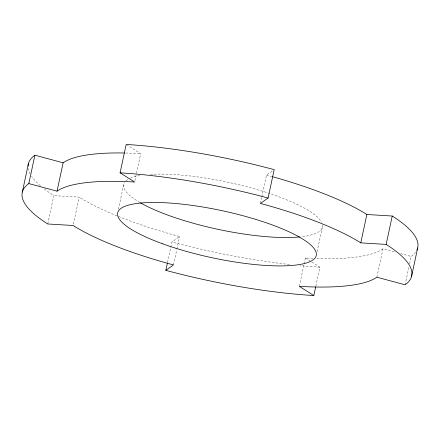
<?xml version="1.0" encoding="UTF-8"?>
<svg xmlns="http://www.w3.org/2000/svg" width="440" height="440" viewBox="0 0 440 440"><rect width="100%" height="100%" fill="white"/><g stroke="black" fill="none" stroke-linecap="round" stroke-linejoin="round"><path stroke-width="0.33" stroke-dasharray="2.2 1.65" d="M47.762 223.977L53.845 195.597A199.139 47.163 12.1 0 1 43.747 188.546M73.425 224.186L79.228 197.131L53.845 195.597M118.404 209.407L123.778 184.327M134.899 180.714L140.701 153.659L127.287 145.162M167.519 262.433L171.903 241.978L179.575 236.549A169.268 40.09 12.1 0 1 79.228 197.131M173.492 264.93L176.743 249.75M176.886 249.09L179.575 236.549M260.425 203.451L261.701 197.511M261.844 196.851L266.508 175.071L272.536 170.808M299.299 286.341L303.969 264.567M304.111 263.906L305.382 257.966A169.268 40.09 12.1 0 0 313.225 258.368M317.07 251.713L322.305 227.299M315.81 286.308L319.913 267.168L311.531 261.861M376.877 277.206L382.959 248.831L395.428 252.186M405.097 284.796L409.057 266.321M409.624 263.681L411.18 256.421A199.139 47.163 12.1 0 0 415.454 252.417M400.681 253.594L411.18 256.421M305.382 257.966L310.97 261.509M322.388 224.813A101.563 24.057 12.1 0 1 300.745 236.825M139.865 202.488A101.563 24.057 12.1 0 1 124.526 182.589M126.088 180.785A101.563 24.057 12.1 0 1 128.046 179.382M130.295 178.233A101.563 24.057 12.1 0 1 140.739 175.412M150.447 174.372A101.563 24.057 12.1 0 1 252.874 188.397A101.563 24.057 12.1 0 1 321.464 222.173M382.959 248.831A169.268 40.09 12.1 0 1 316.415 258.489M125.681 153.027A169.268 40.09 12.1 0 1 140.701 153.659M266.508 175.071A169.268 40.09 12.1 0 1 271.772 176.512M319.913 267.168A199.139 47.163 12.1 0 1 299.893 265.595M289.498 264.512A199.139 47.163 12.1 0 1 171.903 241.978M40.376 185.785A199.139 47.163 12.1 0 1 31.675 176.402M30.069 173.729A199.139 47.163 12.1 0 1 28.254 168.559"/><path stroke-width="0.66" d="M22.336 192.066L28.419 163.686M315.673 286.968L313.83 295.548A199.139 47.163 12.1 0 1 165.82 270.353L173.492 264.93A169.268 40.09 12.1 0 1 73.145 225.506L47.762 223.977A199.139 47.163 12.1 0 1 28.82 183.579L34.903 155.205L63.123 162.795A169.268 40.09 12.1 0 1 124.366 152.999M28.82 183.579L57.041 191.169L63.123 162.795M57.041 191.169A169.268 40.09 12.1 0 1 134.618 182.034L120.087 172.832L126.17 144.452A199.139 47.163 12.1 0 1 274.18 169.648L268.098 198.022L260.425 203.451A169.268 40.09 12.1 0 1 360.773 242.869L386.155 244.404A199.139 47.163 12.1 0 1 405.097 284.796L376.877 277.206A169.268 40.09 12.1 0 1 299.299 286.341L313.83 295.548M165.82 270.353L167.376 263.093M360.773 242.869L366.856 214.495A169.268 40.09 12.1 0 0 272.426 176.693M386.155 244.404L392.238 216.024L366.856 214.495M411.582 276.315L417.665 247.935M392.238 216.024A199.139 47.163 12.1 0 1 416.818 250.228M28.083 166.078A199.139 47.163 12.1 0 1 34.903 155.205M120.087 172.832A199.139 47.163 12.1 0 1 268.098 198.022M299.514 236.951A101.563 24.057 12.1 0 1 140.415 202.807M162.245 243.661A101.563 24.057 12.1 0 0 316.223 255.673A101.563 24.057 12.1 0 0 172.409 203.231A101.563 24.057 12.1 0 0 162.245 243.661"/></g></svg>
